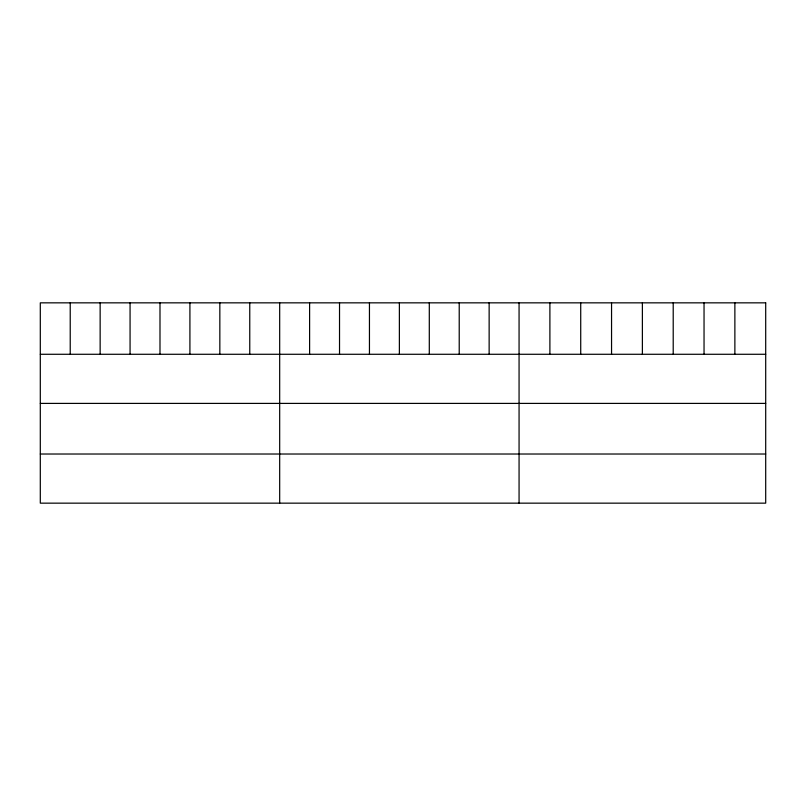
<?xml version="1.0" encoding="UTF-8"?>
<svg xmlns="http://www.w3.org/2000/svg" width="806" height="806" viewBox="0 0 806 806"><rect width="100%" height="100%" fill="white"/><g stroke="black" fill="none" stroke-linecap="round" stroke-linejoin="round"><path stroke-width="1.21" d="M40.3 354.277L765.7 354.277M40.3 403.403L765.7 403.403M40.3 454.02L765.7 454.02M734.87 302.844L734.87 354.277M704.041 302.844L704.041 354.277M673.212 302.844L673.212 354.277M642.382 302.844L642.382 354.277M611.553 302.844L611.553 354.277M580.723 302.844L580.723 354.277M549.894 302.844L549.894 354.277M519.064 302.844L519.064 503.156M489.141 302.844L489.141 354.277M459.219 302.844L459.219 354.277M429.296 302.844L429.296 354.277M399.373 302.844L399.373 354.277M369.45 302.844L369.45 354.277M339.528 302.844L339.528 354.277M309.605 302.844L309.605 354.277M279.682 302.844L279.682 503.156M249.759 302.844L249.759 354.277M219.837 302.844L219.837 354.277M189.914 302.844L189.914 354.277M159.991 302.844L159.991 354.277M130.068 302.844L130.068 354.277M100.146 302.844L100.146 354.277M70.223 302.844L70.223 354.277M765.7 302.844L40.3 302.844L40.3 503.156L765.7 503.156L765.7 302.844"/></g></svg>
